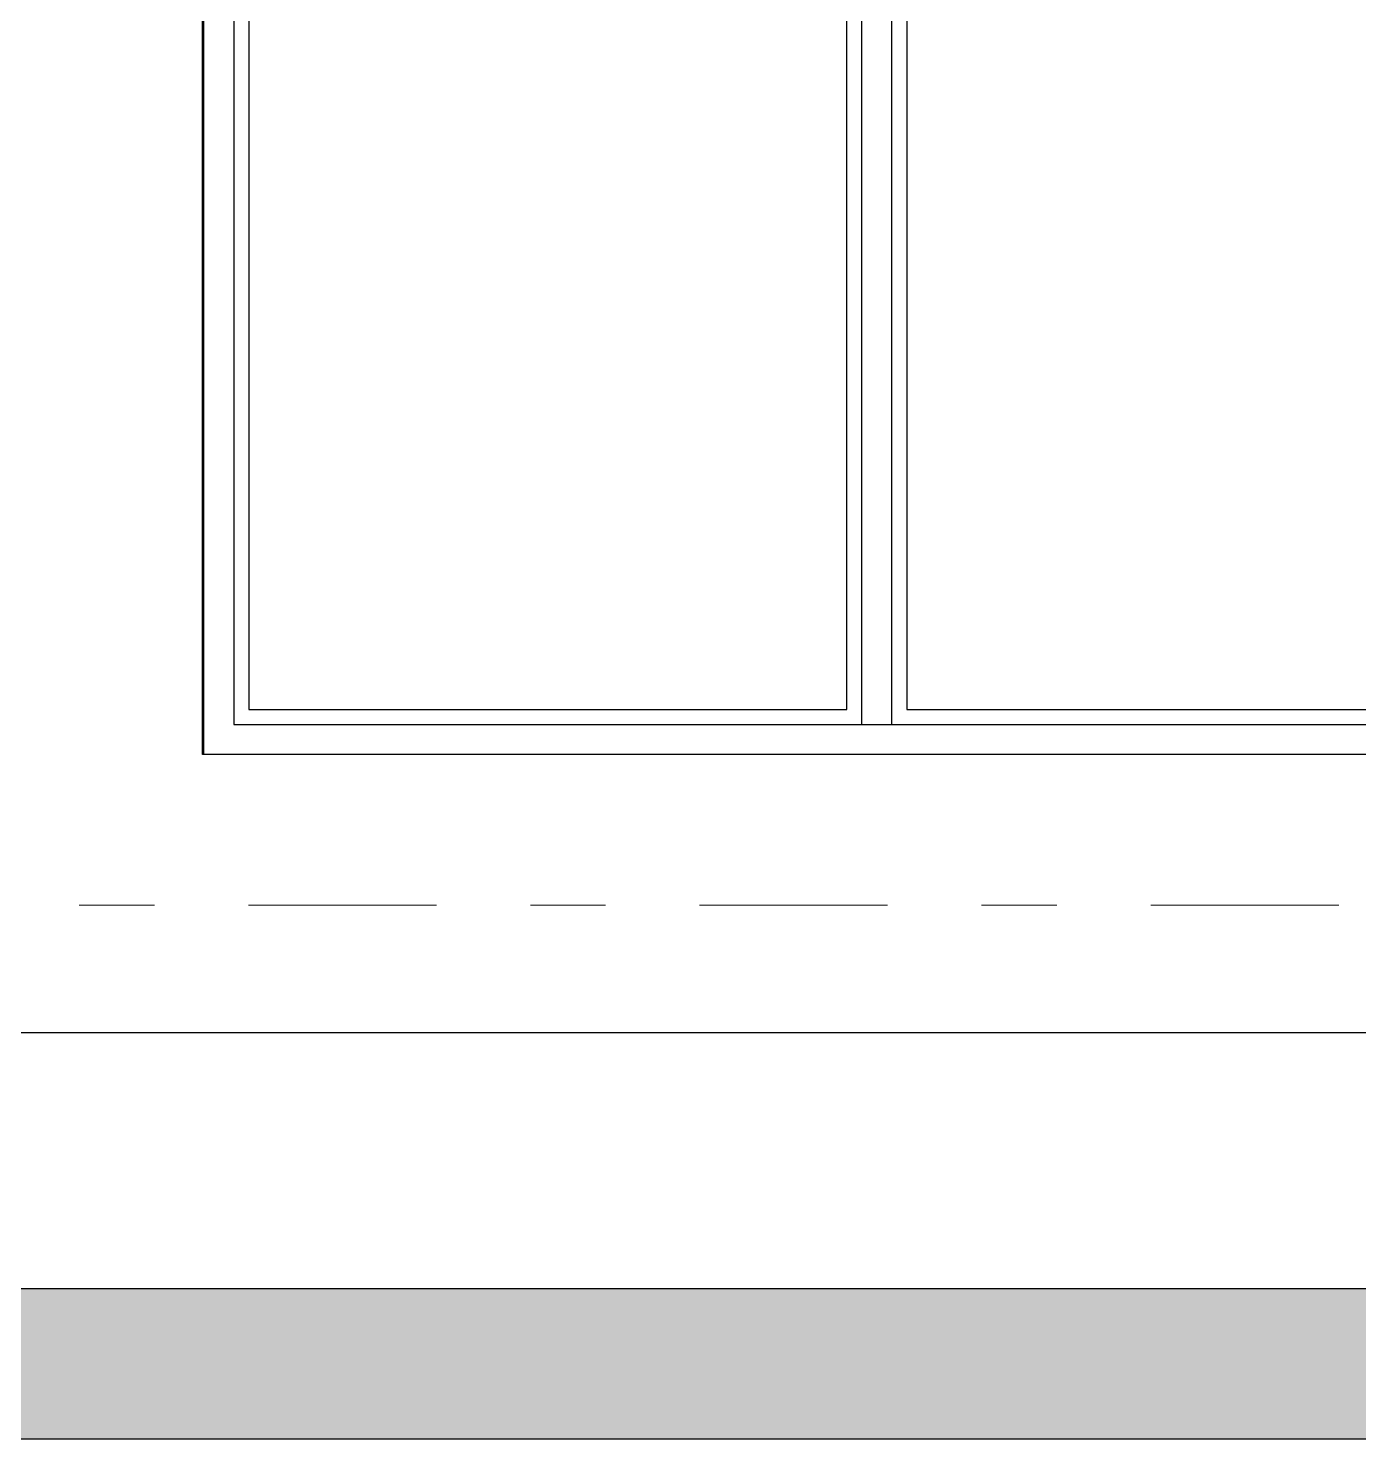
# Model space of a CAD drawing. Header units: metres. Extents: x 294 to 1101, y -498 to -355.
# Drawn here: x 489.534 to 491.303, y -490.095 to -488.219 of the extents above; entities that cross this region are included whole.
import ezdxf

# ---------------------------------------------------------------- set-up
doc = ezdxf.new("R2010")
doc.units = ezdxf.units.M
doc.linetypes.add('DASHDOT2', pattern=[0.5, 0.25, -0.125, 0, -0.125])
doc.layers.add('roof', color=16, linetype='DASHDOT2', lineweight=18)
doc.layers.add('wall', color=7, linetype='Continuous', lineweight=25)
doc.layers.add('win', color=206, linetype='Continuous')

msp = doc.modelspace()

# ---------------------------------------------------------------- hatches: boundary and pattern name
at = {"layer": 'wall'}
h = msp.add_hatch(color=256, dxfattribs=at)
h.dxf.hatch_style = 1
h.paths.add_polyline_path([(507.2021, -489.8949), (506.3764, -489.8949), (502.7764, -489.8949), (500.2844, -489.8949), (500.2356, -489.8949), (500.0517, -489.8949), (500.0217, -489.8949), (499.7487, -489.8949), (499.7476, -489.8949), (499.7465, -489.8949), (499.7454, -489.8949), (499.7443, -489.8949), (499.7432, -489.8949), (499.7422, -489.8949), (499.7412, -489.8949), (499.7402, -489.8949), (499.7392, -489.8949), (499.7383, -489.8949), (499.7375, -489.8949), (499.7366, -489.8949), (499.7358, -489.8949), (499.7351, -489.8949), (499.7344, -489.8949), (499.7338, -489.8949), (499.7333, -489.8949), (499.7327, -489.8949), (499.7323, -489.8949), (499.7319, -489.8949), (499.7316, -489.8949), (499.7314, -489.8949), (499.7312, -489.8949), (499.7311, -489.8949), (499.7311, -489.8949), (499.7298, -489.8949), (499.7266, -489.8949), (499.7238, -489.8949), (499.7213, -489.8949), (499.7192, -489.8949), (499.7173, -489.8949), (499.7159, -489.8949), (499.7148, -489.8949), (499.7141, -489.8949), (499.7137, -489.8949), (499.5162, -489.8949), (499.5151, -489.8949), (499.514, -489.8949), (499.5129, -489.8949), (499.5118, -489.8949), (499.5107, -489.8949), (499.5097, -489.8949), (499.5087, -489.8949), (499.5077, -489.8949), (499.5067, -489.8949), (499.5058, -489.8949), (499.505, -489.8949), (499.5041, -489.8949), (499.5033, -489.8949), (499.5026, -489.8949), (499.5019, -489.8949), (499.5013, -489.8949), (499.5008, -489.8949), (499.5003, -489.8949), (499.4998, -489.8949), (499.4994, -489.8949), (499.4991, -489.8949), (499.4989, -489.8949), (499.4987, -489.8949), (499.4986, -489.8949), (499.4986, -489.8949), (486.2948, -489.8949), (485.8611, -489.8949), (485.8611, -490.0949), (507.2021, -490.0949)])

# ---------------------------------------------------------------- linework, layer by layer
for p, q in [((489.7652, -489.1249), (489.7652, -486.5049)), ((489.767, -489.1249), (489.767, -486.5049)), ((489.767, -489.1249), (489.7652, -489.1249)), ((489.7652, -489.1449), (489.7652, -489.1249)), ((489.767, -489.1449), (489.767, -489.1249)), ((489.767, -489.1449), (489.7652, -489.1449)), ((489.7652, -489.1849), (489.7652, -489.1449)), ((489.767, -489.1849), (489.767, -489.1449)), ((489.767, -489.1849), (489.7652, -489.1849)), ((492.2374, -489.1849), (489.767, -489.1849)), ((492.0213, -489.5549), (488.7948, -489.5549)), ((486.2948, -489.8949), (504.4157, -489.8949)), ((486.2948, -489.8949), (504.4157, -489.8949)), ((488.5783, -489.8949), (492.6027, -489.8949)), ((488.9948, -489.8949), (490.8758, -489.8949)), ((488.9948, -489.8949), (489.5948, -489.8949)), ((489.5303, -489.8949), (489.5418, -489.8949)), ((489.5418, -489.8949), (489.5534, -489.8949)), ((489.5534, -489.8949), (489.565, -489.8949)), ((489.565, -489.8949), (489.5767, -489.8949)), ((489.5767, -489.8949), (489.5883, -489.8949)), ((489.5883, -489.8949), (489.5998, -489.8949)), ((489.5948, -489.8949), (491.9356, -489.8949)), ((489.5948, -489.8949), (491.9356, -489.8949)), ((489.5948, -489.8949), (491.9356, -489.8949)), ((489.5998, -489.8949), (489.6111, -489.8949)), ((489.6111, -489.8949), (489.6223, -489.8949)), ((489.6223, -489.8949), (489.6332, -489.8949)), ((489.6332, -489.8949), (489.6438, -489.8949)), ((489.6438, -489.8949), (489.6541, -489.8949)), ((489.6541, -489.8949), (489.664, -489.8949)), ((489.664, -489.8949), (489.6735, -489.8949)), ((489.6735, -489.8949), (489.6825, -489.8949)), ((489.6825, -489.8949), (489.691, -489.8949)), ((489.691, -489.8949), (489.699, -489.8949)), ((489.699, -489.8949), (489.7064, -489.8949)), ((489.7064, -489.8949), (489.7132, -489.8949)), ((489.7132, -489.8949), (489.7193, -489.8949)), ((489.7193, -489.8949), (489.7248, -489.8949)), ((489.7248, -489.8949), (489.7296, -489.8949)), ((489.7296, -489.8949), (489.7337, -489.8949)), ((489.7337, -489.8949), (489.7371, -489.8949)), ((489.7371, -489.8949), (489.7398, -489.8949)), ((489.7398, -489.8949), (489.7417, -489.8949)), ((489.7417, -489.8949), (489.7428, -489.8949)), ((489.7428, -489.8949), (489.7432, -489.8949)), ((489.7652, -489.8949), (492.2374, -489.8949)), ((489.7652, -489.8949), (492.2374, -489.8949)), ((489.8025, -489.8949), (490.5774, -489.8949)), ((489.8067, -489.8949), (489.8941, -489.8949)), ((489.8466, -489.8949), (489.8467, -489.8949)), ((489.8467, -489.8949), (489.8472, -489.8949)), ((489.8472, -489.8949), (489.8481, -489.8949)), ((489.8481, -489.8949), (489.8493, -489.8949)), ((489.8493, -489.8949), (489.8508, -489.8949)), ((489.8508, -489.8949), (489.8527, -489.8949)), ((489.8527, -489.8949), (489.8548, -489.8949)), ((489.8548, -489.8949), (489.8573, -489.8949)), ((489.8573, -489.8949), (489.8601, -489.8949)), ((489.8601, -489.8949), (489.8631, -489.8949)), ((489.8631, -489.8949), (489.8664, -489.8949)), ((489.8664, -489.8949), (489.87, -489.8949)), ((489.87, -489.8949), (489.8738, -489.8949)), ((489.8738, -489.8949), (489.8779, -489.8949)), ((489.8779, -489.8949), (489.8821, -489.8949)), ((489.8821, -489.8949), (489.8866, -489.8949)), ((489.8866, -489.8949), (489.8912, -489.8949)), ((489.8912, -489.8949), (489.896, -489.8949)), ((489.8941, -489.8949), (489.8942, -489.8949)), ((489.8942, -489.8949), (489.8944, -489.8949)), ((489.8944, -489.8949), (489.8948, -489.8949)), ((489.8948, -489.8949), (489.8952, -489.8949)), ((489.8952, -489.8949), (489.8959, -489.8949)), ((489.8959, -489.8949), (489.8966, -489.8949)), ((489.896, -489.8949), (489.9009, -489.8949)), ((489.8966, -489.8949), (489.8975, -489.8949)), ((489.8975, -489.8949), (489.8985, -489.8949)), ((489.8985, -489.8949), (489.8996, -489.8949)), ((489.8996, -489.8949), (489.9008, -489.8949)), ((489.9008, -489.8949), (489.9022, -489.8949)), ((489.9009, -489.8949), (489.9059, -489.8949)), ((489.9022, -489.8949), (489.9037, -489.8949)), ((489.9037, -489.8949), (489.9052, -489.8949)), ((489.9052, -489.8949), (489.9068, -489.8949)), ((489.9059, -489.8949), (489.911, -489.8949)), ((489.9068, -489.8949), (489.9086, -489.8949)), ((489.9086, -489.8949), (489.9104, -489.8949)), ((489.9104, -489.8949), (489.9123, -489.8949)), ((489.911, -489.8949), (489.9162, -489.8949)), ((489.9123, -489.8949), (489.9142, -489.8949)), ((489.9142, -489.8949), (489.9162, -489.8949)), ((489.9162, -489.8949), (489.9182, -489.8949)), ((489.9162, -489.8949), (489.9214, -489.8949)), ((489.9182, -489.8949), (489.9203, -489.8949)), ((489.9203, -489.8949), (489.9224, -489.8949)), ((489.9214, -489.8949), (489.9266, -489.8949)), ((489.9224, -489.8949), (489.9245, -489.8949)), ((489.9245, -489.8949), (489.9266, -489.8949)), ((489.9266, -489.8949), (489.9288, -489.8949)), ((489.9266, -489.8949), (489.9319, -489.8949)), ((489.9288, -489.8949), (489.9309, -489.8949)), ((489.9309, -489.8949), (489.933, -489.8949)), ((489.9319, -489.8949), (489.9371, -489.8949)), ((489.933, -489.8949), (489.935, -489.8949)), ((489.935, -489.8949), (489.9371, -489.8949)), ((489.9371, -489.8949), (489.9391, -489.8949)), ((489.9371, -489.8949), (489.9423, -489.8949)), ((489.9391, -489.8949), (489.941, -489.8949)), ((489.941, -489.8949), (489.9429, -489.8949)), ((489.9423, -489.8949), (489.9474, -489.8949)), ((489.9429, -489.8949), (489.9447, -489.8949)), ((489.9447, -489.8949), (489.9464, -489.8949)), ((489.9464, -489.8949), (489.9481, -489.8949)), ((489.9474, -489.8949), (489.9524, -489.8949)), ((489.9481, -489.8949), (489.9496, -489.8949)), ((489.9496, -489.8949), (489.9511, -489.8949)), ((489.9511, -489.8949), (489.9524, -489.8949)), ((489.9524, -489.8949), (489.9537, -489.8949)), ((489.9524, -489.8949), (489.9573, -489.8949)), ((489.9537, -489.8949), (489.9548, -489.8949)), ((489.9548, -489.8949), (489.9558, -489.8949)), ((489.9558, -489.8949), (489.9567, -489.8949)), ((489.9567, -489.8949), (489.9574, -489.8949)), ((489.9573, -489.8949), (489.9621, -489.8949)), ((489.9574, -489.8949), (489.958, -489.8949)), ((489.958, -489.8949), (489.9585, -489.8949)), ((489.9585, -489.8949), (489.9589, -489.8949)), ((489.9589, -489.8949), (489.9591, -489.8949)), ((489.9591, -489.8949), (490.5119, -489.8949)), ((489.9591, -489.8949), (489.9591, -489.8949)), ((489.9621, -489.8949), (489.9667, -489.8949)), ((489.9632, -489.8949), (490.1391, -489.8949)), ((489.9667, -489.8949), (489.9711, -489.8949)), ((489.9711, -489.8949), (489.9754, -489.8949)), ((489.9754, -489.8949), (489.9794, -489.8949)), ((489.9794, -489.8949), (489.9833, -489.8949)), ((489.9833, -489.8949), (489.9868, -489.8949)), ((489.9868, -489.8949), (489.9902, -489.8949)), ((489.9902, -489.8949), (489.9932, -489.8949)), ((489.9932, -489.8949), (489.996, -489.8949)), ((489.996, -489.8949), (489.9985, -489.8949)), ((489.9985, -489.8949), (490.0006, -489.8949)), ((490.0006, -489.8949), (490.0025, -489.8949)), ((490.0025, -489.8949), (490.004, -489.8949)), ((490.004, -489.8949), (490.0052, -489.8949)), ((490.0052, -489.8949), (490.006, -489.8949)), ((490.006, -489.8949), (490.0065, -489.8949)), ((490.0065, -489.8949), (490.0067, -489.8949)), ((490.1686, -489.8949), (490.1688, -489.8949)), ((490.1688, -489.8949), (490.1692, -489.8949)), ((490.1692, -489.8949), (490.17, -489.8949)), ((490.17, -489.8949), (490.1712, -489.8949)), ((490.1712, -489.8949), (490.1726, -489.8949)), ((490.1726, -489.8949), (490.1743, -489.8949)), ((490.1743, -489.8949), (490.1763, -489.8949)), ((490.1763, -489.8949), (490.1786, -489.8949)), ((490.1786, -489.8949), (490.1812, -489.8949)), ((490.1812, -489.8949), (490.1841, -489.8949)), ((490.1841, -489.8949), (490.1872, -489.8949)), ((490.1872, -489.8949), (490.1906, -489.8949)), ((490.1906, -489.8949), (490.1942, -489.8949)), ((490.1942, -489.8949), (490.198, -489.8949)), ((490.1965, -489.8949), (490.1968, -489.8949)), ((490.1968, -489.8949), (490.1974, -489.8949)), ((490.1974, -489.8949), (490.1985, -489.8949)), ((490.198, -489.8949), (490.202, -489.8949)), ((490.1985, -489.8949), (490.1999, -489.8949)), ((490.1999, -489.8949), (490.2018, -489.8949)), ((490.2018, -489.8949), (490.2042, -489.8949)), ((490.202, -489.8949), (490.2062, -489.8949)), ((490.2042, -489.8949), (490.2069, -489.8949)), ((490.2062, -489.8949), (490.2106, -489.8949)), ((490.2069, -489.8949), (490.2099, -489.8949)), ((490.2099, -489.8949), (490.2134, -489.8949)), ((490.2106, -489.8949), (490.2152, -489.8949)), ((490.2134, -489.8949), (490.2172, -489.8949)), ((490.2152, -489.8949), (490.2198, -489.8949)), ((490.2172, -489.8949), (490.2214, -489.8949)), ((490.2198, -489.8949), (490.2246, -489.8949)), ((490.2214, -489.8949), (490.2258, -489.8949)), ((490.2246, -489.8949), (490.2295, -489.8949)), ((490.2258, -489.8949), (490.2306, -489.8949)), ((490.2265, -489.8949), (490.2266, -489.8949)), ((490.2265, -489.8949), (490.4582, -489.8949)), ((490.2266, -489.8949), (490.2267, -489.8949)), ((490.2267, -489.8949), (490.2269, -489.8949)), ((490.2269, -489.8949), (490.2272, -489.8949)), ((490.2272, -489.8949), (490.2276, -489.8949)), ((490.2276, -489.8949), (490.2281, -489.8949)), ((490.2281, -489.8949), (490.2287, -489.8949)), ((490.2287, -489.8949), (490.2294, -489.8949)), ((490.2294, -489.8949), (490.2301, -489.8949)), ((490.2295, -489.8949), (490.2345, -489.8949)), ((490.2301, -489.8949), (490.2309, -489.8949)), ((490.2306, -489.8949), (490.2357, -489.8949)), ((490.2309, -489.8949), (490.2318, -489.8949)), ((490.2318, -489.8949), (490.2328, -489.8949)), ((490.2328, -489.8949), (490.2338, -489.8949)), ((490.2338, -489.8949), (490.2349, -489.8949)), ((490.2345, -489.8949), (490.2395, -489.8949)), ((490.2349, -489.8949), (490.2361, -489.8949)), ((490.2357, -489.8949), (490.241, -489.8949)), ((490.2361, -489.8949), (490.2373, -489.8949)), ((490.2373, -489.8949), (490.2385, -489.8949)), ((490.2385, -489.8949), (490.2398, -489.8949)), ((490.2395, -489.8949), (490.2446, -489.8949)), ((490.2398, -489.8949), (490.2412, -489.8949)), ((490.241, -489.8949), (490.2465, -489.8949)), ((490.2412, -489.8949), (490.2425, -489.8949)), ((490.2425, -489.8949), (490.2439, -489.8949)), ((490.2439, -489.8949), (490.2453, -489.8949)), ((490.2446, -489.8949), (490.2497, -489.8949)), ((490.2453, -489.8949), (490.2468, -489.8949)), ((490.2465, -489.8949), (490.2523, -489.8949)), ((490.2468, -489.8949), (490.2482, -489.8949)), ((490.2482, -489.8949), (490.2497, -489.8949)), ((490.2497, -489.8949), (491.0025, -489.8949)), ((490.2497, -489.8949), (490.4582, -489.8949)), ((490.2523, -489.8949), (490.2583, -489.8949)), ((490.2583, -489.8949), (490.2644, -489.8949)), ((490.2644, -489.8949), (490.2707, -489.8949)), ((490.2707, -489.8949), (490.277, -489.8949)), ((490.277, -489.8949), (490.2835, -489.8949)), ((490.2822, -489.8949), (490.2823, -489.8949)), ((490.2823, -489.8949), (490.2824, -489.8949)), ((490.2824, -489.8949), (490.2826, -489.8949)), ((490.2826, -489.8949), (490.2828, -489.8949)), ((490.2828, -489.8949), (490.2832, -489.8949)), ((490.2832, -489.8949), (490.2836, -489.8949)), ((490.2835, -489.8949), (490.29, -489.8949)), ((490.2836, -489.8949), (490.284, -489.8949)), ((490.284, -489.8949), (490.2845, -489.8949)), ((490.2845, -489.8949), (490.2851, -489.8949)), ((490.2851, -489.8949), (490.2857, -489.8949)), ((490.2857, -489.8949), (490.2864, -489.8949)), ((490.2864, -489.8949), (490.2927, -489.8949)), ((490.29, -489.8949), (490.2965, -489.8949)), ((490.2929, -489.8949), (490.2929, -489.8949)), ((490.2929, -489.8949), (490.293, -489.8949)), ((490.293, -489.8949), (490.2932, -489.8949)), ((490.2932, -489.8949), (490.2934, -489.8949)), ((490.2934, -489.8949), (490.2937, -489.8949)), ((490.2937, -489.8949), (490.2941, -489.8949)), ((490.2941, -489.8949), (490.2946, -489.8949)), ((490.2946, -489.8949), (490.2951, -489.8949)), ((490.2951, -489.8949), (490.2957, -489.8949)), ((490.2957, -489.8949), (490.2964, -489.8949)), ((490.2958, -489.8949), (490.2973, -489.8949)), ((490.2964, -489.8949), (490.2971, -489.8949)), ((490.2965, -489.8949), (491.6069, -489.8949)), ((490.2971, -489.8949), (490.4983, -489.8949)), ((490.2973, -489.8949), (490.2986, -489.8949)), ((490.2986, -489.8949), (490.2997, -489.8949)), ((490.2997, -489.8949), (490.3007, -489.8949)), ((490.3007, -489.8949), (490.3015, -489.8949)), ((490.3015, -489.8949), (490.3021, -489.8949)), ((490.3021, -489.8949), (490.3026, -489.8949)), ((490.3026, -489.8949), (490.3029, -489.8949)), ((490.3029, -489.8949), (490.303, -489.8949)), ((490.3085, -489.8949), (490.3262, -489.8949)), ((490.3262, -489.8949), (490.3299, -489.8949)), ((490.3299, -489.8949), (490.3333, -489.8949)), ((490.3333, -489.8949), (490.3363, -489.8949)), ((490.3363, -489.8949), (490.339, -489.8949)), ((490.339, -489.8949), (490.3413, -489.8949)), ((490.3413, -489.8949), (490.3432, -489.8949)), ((490.3432, -489.8949), (490.3448, -489.8949)), ((490.3448, -489.8949), (490.3459, -489.8949)), ((490.3459, -489.8949), (490.3466, -489.8949)), ((490.3466, -489.8949), (490.347, -489.8949)), ((490.4498, -489.8949), (490.45, -489.8949)), ((490.45, -489.8949), (490.4507, -489.8949)), ((490.4507, -489.8949), (490.4517, -489.8949)), ((490.4517, -489.8949), (490.4532, -489.8949)), ((490.4532, -489.8949), (490.4551, -489.8949)), ((490.4551, -489.8949), (490.4574, -489.8949)), ((490.4574, -489.8949), (490.4601, -489.8949)), ((490.4582, -489.8949), (491.2457, -489.8949)), ((490.4582, -489.8949), (491.2689, -489.8949)), ((490.4601, -489.8949), (490.4632, -489.8949)), ((490.4632, -489.8949), (490.4667, -489.8949)), ((490.4667, -489.8949), (490.4705, -489.8949)), ((490.4705, -489.8949), (490.4746, -489.8949)), ((490.4746, -489.8949), (490.4791, -489.8949)), ((490.4791, -489.8949), (490.4839, -489.8949)), ((490.4839, -489.8949), (490.4889, -489.8949)), ((490.4889, -489.8949), (490.4942, -489.8949)), ((490.4942, -489.8949), (490.4998, -489.8949)), ((490.4962, -489.8949), (490.4965, -489.8949)), ((490.4965, -489.8949), (490.5027, -489.8949)), ((490.4976, -489.8949), (490.4977, -489.8949)), ((490.4977, -489.8949), (490.4979, -489.8949)), ((490.4977, -489.8949), (490.4978, -489.8949)), ((490.4978, -489.8949), (490.4978, -489.8949)), ((490.4978, -489.8949), (490.4978, -489.8949)), ((490.4979, -489.8949), (490.4984, -489.8949)), ((490.4979, -489.8949), (490.4979, -489.8949)), ((490.4979, -489.8949), (490.4979, -489.8949)), ((490.498, -489.8949), (490.4981, -489.8949)), ((490.498, -489.8949), (490.4981, -489.8949)), ((490.4984, -489.8949), (490.4989, -489.8949)), ((490.4989, -489.8949), (490.4997, -489.8949)), ((490.4997, -489.8949), (490.5005, -489.8949)), ((490.4998, -489.8949), (490.5056, -489.8949)), ((490.5005, -489.8949), (490.5014, -489.8949)), ((490.5014, -489.8949), (490.5024, -489.8949)), ((490.5024, -489.8949), (490.5035, -489.8949)), ((490.5027, -489.8949), (490.521, -489.8949)), ((490.5035, -489.8949), (490.5044, -489.8949)), ((490.5044, -489.8949), (490.5471, -489.8949)), ((490.5056, -489.8949), (490.5115, -489.8949)), ((490.5115, -489.8949), (490.5177, -489.8949)), ((490.5177, -489.8949), (490.5239, -489.8949)), ((490.521, -489.8949), (490.5502, -489.8949)), ((490.5239, -489.8949), (490.5303, -489.8949)), ((490.5303, -489.8949), (490.5367, -489.8949)), ((490.5367, -489.8949), (490.5433, -489.8949)), ((490.5433, -489.8949), (490.5498, -489.8949)), ((490.5471, -489.8949), (490.5472, -489.8949)), ((490.5471, -489.8949), (490.5471, -489.8949)), ((490.5471, -489.8949), (490.5472, -489.8949)), ((490.5472, -489.8949), (490.5474, -489.8949)), ((490.5472, -489.8949), (490.5473, -489.8949)), ((490.5472, -489.8949), (490.5472, -489.8949)), ((490.5472, -489.8949), (490.5472, -489.8949)), ((490.5473, -489.8949), (490.5474, -489.8949)), ((490.5474, -489.8949), (490.5476, -489.8949)), ((490.5474, -489.8949), (490.5475, -489.8949)), ((490.5474, -489.8949), (490.5474, -489.8949)), ((490.5475, -489.8949), (490.5476, -489.8949)), ((490.5475, -489.8949), (490.5475, -489.8949)), ((490.5476, -489.8949), (490.5479, -489.8949)), ((490.5476, -489.8949), (490.5476, -489.8949)), ((490.5476, -489.8949), (490.5477, -489.8949)), ((490.5477, -489.8949), (490.5477, -489.8949)), ((490.5479, -489.8949), (490.5483, -489.8949)), ((490.5479, -489.8949), (490.548, -489.8949)), ((490.548, -489.8949), (490.5481, -489.8949)), ((490.548, -489.8949), (490.548, -489.8949)), ((490.5481, -489.8949), (490.5482, -489.8949)), ((490.5481, -489.8949), (490.5481, -489.8949)), ((490.5482, -489.8949), (490.5483, -489.8949)), ((490.5482, -489.8949), (490.5482, -489.8949)), ((490.5483, -489.8949), (490.5487, -489.8949)), ((490.5483, -489.8949), (490.5483, -489.8949)), ((490.5485, -489.8949), (490.5486, -489.8949)), ((490.5485, -489.8949), (490.5485, -489.8949)), ((490.5485, -489.8949), (490.5485, -489.8949)), ((490.5486, -489.8949), (490.5486, -489.8949)), ((490.5487, -489.8949), (490.5491, -489.8949)), ((490.5491, -489.8949), (490.5496, -489.8949)), ((490.5493, -489.8949), (490.5494, -489.8949)), ((490.5493, -489.8949), (490.5493, -489.8949)), ((490.5493, -489.8949), (490.5493, -489.8949)), ((490.5494, -489.8949), (490.5497, -489.8949)), ((490.5496, -489.8949), (490.5501, -489.8949)), ((490.5497, -489.8949), (490.5498, -489.8949)), ((490.5498, -489.8949), (490.7524, -489.8949)), ((490.5498, -489.8949), (490.5502, -489.8949)), ((490.5501, -489.8949), (490.5506, -489.8949)), ((490.5502, -489.8949), (490.5883, -489.8949)), ((490.5502, -489.8949), (490.5506, -489.8949)), ((490.5502, -489.8949), (490.5502, -489.8949)), ((490.5506, -489.8949), (490.5511, -489.8949)), ((490.5511, -489.8949), (490.5832, -489.8949)), ((490.5511, -489.8949), (490.8091, -489.8949)), ((490.5832, -489.8949), (490.5832, -489.8949)), ((490.5832, -489.8949), (490.5862, -489.8949)), ((490.5862, -489.8949), (490.6801, -489.8949)), ((490.5862, -489.8949), (490.6801, -489.8949)), ((490.5883, -489.8949), (490.6326, -489.8949)), ((490.6099, -489.8949), (490.6841, -489.8949)), ((490.6326, -489.8949), (490.6802, -489.8949)), ((490.6506, -489.8949), (490.8333, -489.8949)), ((490.6801, -489.8949), (490.696, -489.8949)), ((490.6801, -489.8949), (490.7478, -489.8949)), ((490.696, -489.8949), (490.697, -489.8949)), ((490.697, -489.8949), (490.774, -489.8949)), ((490.6996, -489.8949), (490.7004, -489.8949)), ((490.7004, -489.8949), (490.7012, -489.8949)), ((490.7012, -489.8949), (490.702, -489.8949)), ((490.702, -489.8949), (490.703, -489.8949)), ((490.703, -489.8949), (490.7039, -489.8949)), ((490.7039, -489.8949), (490.7049, -489.8949)), ((490.7049, -489.8949), (490.7059, -489.8949)), ((490.7059, -489.8949), (490.707, -489.8949)), ((490.707, -489.8949), (490.7081, -489.8949)), ((490.7081, -489.8949), (490.7092, -489.8949)), ((490.7092, -489.8949), (490.7103, -489.8949)), ((490.7103, -489.8949), (490.7114, -489.8949)), ((490.7114, -489.8949), (490.7126, -489.8949)), ((490.7126, -489.8949), (490.7137, -489.8949)), ((490.7137, -489.8949), (490.7148, -489.8949)), ((490.7148, -489.8949), (490.7159, -489.8949)), ((490.7159, -489.8949), (490.7171, -489.8949)), ((490.7169, -489.8949), (490.9337, -489.8949)), ((490.7171, -489.8949), (490.7182, -489.8949)), ((490.7182, -489.8949), (490.7192, -489.8949)), ((490.7192, -489.8949), (490.7203, -489.8949)), ((490.7478, -489.8949), (490.8553, -489.8949)), ((490.7524, -489.8949), (490.7589, -489.8949)), ((490.7589, -489.8949), (490.7655, -489.8949)), ((490.7655, -489.8949), (490.7719, -489.8949)), ((490.7719, -489.8949), (490.7783, -489.8949)), ((490.774, -489.8949), (490.777, -489.8949)), ((490.7772, -489.8949), (490.778, -489.8949)), ((490.778, -489.8949), (490.7788, -489.8949)), ((490.7783, -489.8949), (490.7845, -489.8949)), ((490.7788, -489.8949), (490.7796, -489.8949)), ((490.7796, -489.8949), (490.7805, -489.8949)), ((490.7805, -489.8949), (490.7814, -489.8949)), ((490.7814, -489.8949), (490.7824, -489.8949)), ((490.7824, -489.8949), (490.7834, -489.8949)), ((490.7834, -489.8949), (490.7844, -489.8949)), ((490.7839, -489.8949), (491.0007, -489.8949)), ((490.7844, -489.8949), (490.7854, -489.8949)), ((490.7845, -489.8949), (490.7907, -489.8949)), ((490.7854, -489.8949), (490.7865, -489.8949)), ((490.7865, -489.8949), (490.7876, -489.8949)), ((490.7876, -489.8949), (490.7887, -489.8949)), ((490.7887, -489.8949), (490.7898, -489.8949)), ((490.7898, -489.8949), (490.7909, -489.8949)), ((490.7907, -489.8949), (490.7966, -489.8949)), ((490.7909, -489.8949), (490.792, -489.8949)), ((490.792, -489.8949), (490.7931, -489.8949)), ((490.7931, -489.8949), (490.7942, -489.8949)), ((490.7942, -489.8949), (490.7952, -489.8949)), ((490.7952, -489.8949), (490.7963, -489.8949)), ((490.7963, -489.8949), (490.7973, -489.8949)), ((490.7966, -489.8949), (490.8024, -489.8949)), ((490.7973, -489.8949), (490.7983, -489.8949)), ((490.7983, -489.8949), (490.7993, -489.8949)), ((490.7993, -489.8949), (490.8003, -489.8949)), ((490.8003, -489.8949), (490.8012, -489.8949)), ((490.8012, -489.8949), (490.802, -489.8949)), ((490.8024, -489.8949), (490.808, -489.8949)), ((490.808, -489.8949), (490.8133, -489.8949)), ((490.8091, -489.8949), (490.8096, -489.8949)), ((490.8096, -489.8949), (490.8101, -489.8949)), ((490.81, -489.8949), (490.8101, -489.8949)), ((490.8101, -489.8949), (490.8104, -489.8949)), ((490.8101, -489.8949), (490.8106, -489.8949)), ((490.8105, -489.8949), (490.8109, -489.8949)), ((490.8106, -489.8949), (490.8111, -489.8949)), ((490.8109, -489.8949), (490.8109, -489.8949)), ((490.8109, -489.8949), (490.8109, -489.8949)), ((490.8109, -489.8949), (490.8109, -489.8949)), ((490.8111, -489.8949), (490.8115, -489.8949)), ((490.8112, -489.8949), (490.8113, -489.8949)), ((490.8113, -489.8949), (490.8113, -489.8949)), ((490.8113, -489.8949), (490.8113, -489.8949)), ((490.8113, -489.8949), (490.8114, -489.8949)), ((490.8114, -489.8949), (490.8116, -489.8949)), ((490.8115, -489.8949), (490.8119, -489.8949)), ((490.8116, -489.8949), (490.8116, -489.8949)), ((490.8116, -489.8949), (490.8117, -489.8949)), ((490.8117, -489.8949), (490.8117, -489.8949)), ((490.8117, -489.8949), (490.8118, -489.8949)), ((490.8118, -489.8949), (490.8119, -489.8949)), ((490.8119, -489.8949), (490.8123, -489.8949)), ((490.8121, -489.8949), (490.8122, -489.8949)), ((490.8122, -489.8949), (490.8122, -489.8949)), ((490.8122, -489.8949), (490.8123, -489.8949)), ((490.8123, -489.8949), (490.8126, -489.8949)), ((490.8123, -489.8949), (490.8123, -489.8949)), ((490.8125, -489.8949), (490.8125, -489.8949)), ((490.8125, -489.8949), (490.8125, -489.8949)), ((490.8126, -489.8949), (490.8128, -489.8949)), ((490.8126, -489.8949), (490.8126, -489.8949)), ((490.8126, -489.8949), (490.8127, -489.8949)), ((490.8127, -489.8949), (490.8127, -489.8949)), ((490.8127, -489.8949), (490.8128, -489.8949)), ((490.8128, -489.8949), (490.813, -489.8949)), ((490.8128, -489.8949), (490.8129, -489.8949)), ((490.8129, -489.8949), (490.8129, -489.8949)), ((490.8129, -489.8949), (490.813, -489.8949)), ((490.813, -489.8949), (490.8131, -489.8949)), ((490.813, -489.8949), (490.813, -489.8949)), ((490.813, -489.8949), (490.813, -489.8949)), ((490.813, -489.8949), (490.8131, -489.8949)), ((490.8131, -489.8949), (490.8131, -489.8949)), ((490.8131, -489.8949), (490.8558, -489.8949)), ((490.8133, -489.8949), (490.8183, -489.8949)), ((490.8173, -489.8949), (491.0342, -489.8949)), ((490.8183, -489.8949), (490.8231, -489.8949)), ((490.8231, -489.8949), (490.8276, -489.8949)), ((490.8276, -489.8949), (490.8317, -489.8949)), ((490.8317, -489.8949), (490.8355, -489.8949)), ((490.8355, -489.8949), (490.839, -489.8949)), ((490.839, -489.8949), (490.8421, -489.8949)), ((490.8421, -489.8949), (490.8448, -489.8949)), ((490.8448, -489.8949), (490.8471, -489.8949)), ((490.8471, -489.8949), (490.849, -489.8949)), ((490.849, -489.8949), (490.8505, -489.8949)), ((490.8505, -489.8949), (490.8515, -489.8949)), ((490.8515, -489.8949), (490.8522, -489.8949)), ((490.8522, -489.8949), (490.8524, -489.8949)), ((490.8553, -489.8949), (490.8555, -489.8949)), ((490.8553, -489.8949), (490.8554, -489.8949)), ((490.8554, -489.8949), (490.8558, -489.8949)), ((490.8555, -489.8949), (490.8556, -489.8949)), ((490.8556, -489.8949), (490.8558, -489.8949)), ((490.8558, -489.8949), (490.8567, -489.8949)), ((490.8558, -489.8949), (490.8561, -489.8949)), ((490.8561, -489.8949), (490.8562, -489.8949)), ((490.8562, -489.8949), (490.8567, -489.8949)), ((490.8567, -489.8949), (490.8578, -489.8949)), ((490.8567, -489.8949), (490.857, -489.8949)), ((490.857, -489.8949), (490.8571, -489.8949)), ((490.8571, -489.8949), (490.8576, -489.8949)), ((490.8576, -489.8949), (490.8579, -489.8949)), ((490.8578, -489.8949), (490.8588, -489.8949)), ((490.8579, -489.8949), (490.858, -489.8949)), ((490.858, -489.8949), (490.8584, -489.8949)), ((490.8584, -489.8949), (490.8587, -489.8949)), ((490.8587, -489.8949), (490.8588, -489.8949)), ((490.8588, -489.8949), (490.8597, -489.8949)), ((490.8588, -489.8949), (490.8592, -489.8949)), ((490.8592, -489.8949), (490.8594, -489.8949)), ((490.8594, -489.8949), (490.8596, -489.8949)), ((490.8596, -489.8949), (490.8599, -489.8949)), ((490.8597, -489.8949), (490.8606, -489.8949)), ((490.8599, -489.8949), (490.8601, -489.8949)), ((490.8601, -489.8949), (490.8603, -489.8949)), ((490.8603, -489.8949), (490.8604, -489.8949)), ((490.8604, -489.8949), (490.8606, -489.8949)), ((490.8606, -489.8949), (490.8613, -489.8949)), ((490.8606, -489.8949), (490.8607, -489.8949)), ((490.8607, -489.8949), (490.8609, -489.8949)), ((490.8609, -489.8949), (490.8612, -489.8949)), ((490.8609, -489.8949), (490.8609, -489.8949)), ((490.8612, -489.8949), (490.8613, -489.8949)), ((490.8612, -489.8949), (490.8612, -489.8949)), ((490.8613, -489.8949), (490.8614, -489.8949)), ((490.8613, -489.8949), (490.8618, -489.8949)), ((490.8614, -489.8949), (490.8617, -489.8949)), ((490.8617, -489.8949), (490.862, -489.8949)), ((490.8618, -489.8949), (490.8623, -489.8949)), ((490.862, -489.8949), (490.8621, -489.8949)), ((490.862, -489.8949), (490.8621, -489.8949)), ((490.8621, -489.8949), (490.8622, -489.8949)), ((490.8622, -489.8949), (490.8623, -489.8949)), ((490.8622, -489.8949), (490.8622, -489.8949)), ((490.8622, -489.8949), (490.8622, -489.8949)), ((490.8622, -489.8949), (490.8622, -489.8949)), ((490.8622, -489.8949), (490.8623, -489.8949)), ((490.8622, -489.8949), (490.8641, -489.8949)), ((490.8623, -489.8949), (490.8625, -489.8949)), ((490.8623, -489.8949), (490.8624, -489.8949)), ((490.8623, -489.8949), (490.8625, -489.8949)), ((490.8623, -489.8949), (490.8624, -489.8949)), ((490.8623, -489.8949), (490.8624, -489.8949)), ((490.8623, -489.8949), (490.8624, -489.8949)), ((490.8623, -489.8949), (490.8624, -489.8949)), ((490.8624, -489.8949), (490.8625, -489.8949)), ((490.8625, -489.8949), (490.8626, -489.8949)), ((491.0025, -489.8949), (491.2689, -489.8949)), ((491.1892, -489.8949), (491.1904, -489.8949)), ((491.1904, -489.8949), (491.1928, -489.8949)), ((491.1928, -489.8949), (491.1965, -489.8949)), ((491.1932, -489.8949), (491.1957, -489.8949)), ((491.1935, -489.8949), (491.1992, -489.8949)), ((491.1957, -489.8949), (491.198, -489.8949)), ((491.1965, -489.8949), (491.2015, -489.8949)), ((491.198, -489.8949), (491.2002, -489.8949)), ((491.2002, -489.8949), (491.2022, -489.8949)), ((491.2015, -489.8949), (491.2076, -489.8949)), ((491.2022, -489.8949), (491.204, -489.8949)), ((491.204, -489.8949), (491.2056, -489.8949)), ((491.2056, -489.8949), (491.2071, -489.8949)), ((491.2071, -489.8949), (491.2084, -489.8949)), ((491.2076, -489.8949), (491.215, -489.8949)), ((491.2084, -489.8949), (491.2094, -489.8949)), ((491.2094, -489.8949), (491.2103, -489.8949)), ((491.2103, -489.8949), (491.211, -489.8949)), ((491.211, -489.8949), (491.2115, -489.8949)), ((491.2115, -489.8949), (491.2117, -489.8949)), ((491.2117, -489.8949), (491.2118, -489.8949)), ((491.215, -489.8949), (491.2235, -489.8949)), ((491.2235, -489.8949), (491.2332, -489.8949)), ((491.2332, -489.8949), (491.2439, -489.8949)), ((491.2439, -489.8949), (491.2557, -489.8949)), ((491.2557, -489.8949), (491.2685, -489.8949)), ((491.2655, -489.8949), (491.2827, -489.8949)), ((491.2685, -489.8949), (491.2822, -489.8949)), ((491.2822, -489.8949), (491.2968, -489.8949)), ((491.2827, -489.8949), (491.2999, -489.8949)), ((491.2968, -489.8949), (491.3122, -489.8949)), ((491.2999, -489.8949), (491.317, -489.8949)), ((485.8611, -490.0949), (507.2021, -490.0949))]:
    msp.add_line(p, q)
at = {"layer": 'roof'}
msp.add_line((503.8764, -489.3849), (488.7948, -489.3849), dxfattribs=at)
at = {"layer": 'win'}
for p, q in [((489.807, -486.4849), (489.807, -489.1449)), ((490.6422, -489.1449), (490.6422, -486.4849)), ((490.6822, -489.1449), (490.6822, -486.4849)), ((489.827, -486.5049), (489.827, -489.1249)), ((490.6222, -489.1249), (490.6222, -486.5049)), ((490.7022, -486.5049), (490.7022, -489.1249)), ((489.827, -489.1249), (490.6222, -489.1249)), ((490.7022, -489.1249), (492.1774, -489.1249)), ((489.807, -489.1449), (490.6422, -489.1449)), ((490.6422, -489.1449), (490.6822, -489.1449)), ((490.6822, -489.1449), (492.1974, -489.1449))]:
    msp.add_line(p, q, dxfattribs=at)

doc.saveas('drawing.dxf')
